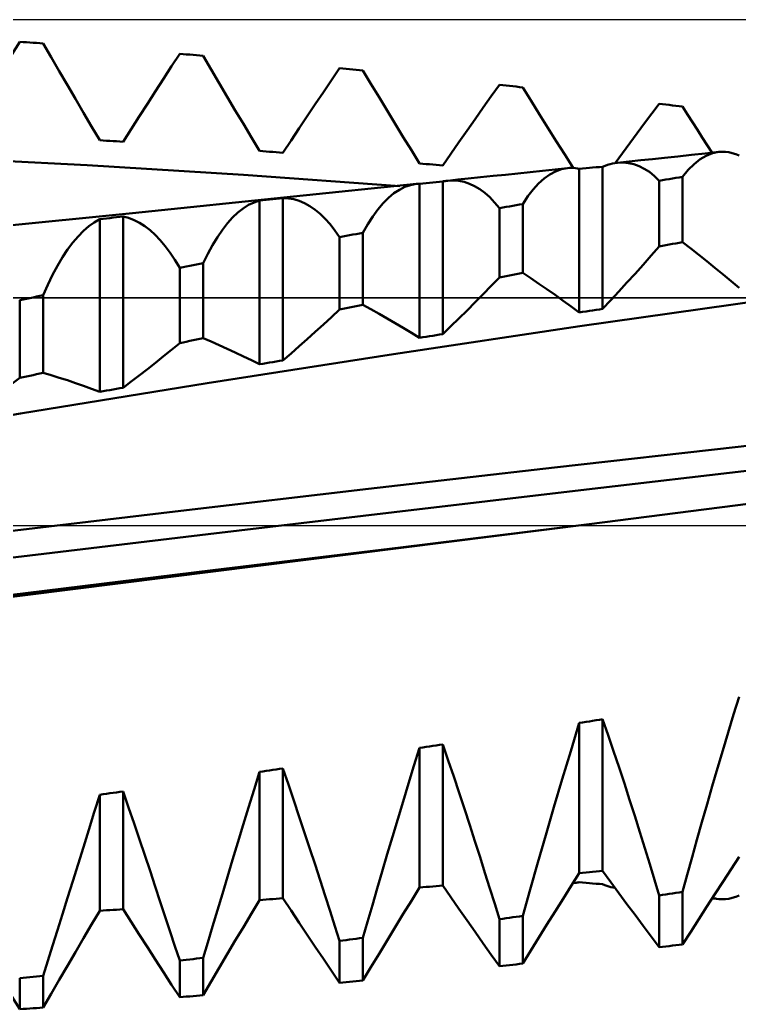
# Model space of a CAD drawing. Header units: millimetres. Extents: x -77 to 81, y -33 to 48.
# Drawn here: x 22.22 to 26.98, y -3.2 to 3.35 of the extents above; entities that cross this region are included whole.
import ezdxf

# ---------------------------------------------------------------- set-up
doc = ezdxf.new("R2010")
doc.units = ezdxf.units.MM
doc.header["$LTSCALE"] = 4.8
doc.linetypes.add('LONGDASH_DASH', pattern=[0.85, 0.4, -0.2, 0.05, -0.2])
for name, color, linetype in [('1', 4, 'CONTINUOUS'), ('4', 2, 'LONGDASH_DASH'), ('CUT', 1, 'CONTINUOUS'), ('NOCUT', 7, 'CONTINUOUS'), ('SK4', 2, 'LONGDASH_DASH')]:
    doc.layers.add(name, color=color, linetype=linetype)

msp = doc.modelspace()

# ---------------------------------------------------------------- linework, layer by layer
at = {"layer": '1', "color": 4, "linetype": 'CONTINUOUS', "lineweight": 50}
for p, q in [((22.1637, 3.119), (22.2172, 3.2043)), ((22.2392, 3.2028), (22.2172, 3.2043)), ((22.2613, 3.2013), (22.2392, 3.2028)), ((22.2834, 3.1997), (22.2613, 3.2013)), ((22.3055, 3.1982), (22.2834, 3.1997)), ((22.3275, 3.1967), (22.3055, 3.1982)), ((22.3496, 3.1952), (22.3275, 3.1967)), ((22.3717, 3.1936), (22.3496, 3.1952)), ((22.4251, 3.1015), (22.3717, 3.1936)), ((22.4786, 3.0095), (22.4251, 3.1015)), ((23.222, 3.0423), (23.2755, 3.1246)), ((23.2976, 3.1228), (23.2755, 3.1246)), ((23.3196, 3.1209), (23.2976, 3.1228)), ((23.3417, 3.1191), (23.3196, 3.1209)), ((23.3638, 3.1172), (23.3417, 3.1191)), ((23.3859, 3.1154), (23.3638, 3.1172)), ((23.4079, 3.1135), (23.3859, 3.1154)), ((23.43, 3.1117), (23.4079, 3.1135)), ((23.4835, 3.021), (23.43, 3.1117)), ((23.1685, 2.9597), (23.222, 3.0423)), ((23.537, 2.9305), (23.4835, 3.021)), ((24.2804, 2.9506), (24.3338, 3.0296)), ((24.3559, 3.0274), (24.3338, 3.0296)), ((24.378, 3.0253), (24.3559, 3.0274)), ((24.4001, 3.0231), (24.378, 3.0253)), ((24.4221, 3.0209), (24.4001, 3.0231)), ((24.4442, 3.0188), (24.4221, 3.0209)), ((24.4663, 3.0166), (24.4442, 3.0188)), ((24.4884, 3.0144), (24.4663, 3.0166)), ((22.5321, 2.9177), (22.4786, 3.0095)), ((23.115, 2.8768), (23.1685, 2.9597)), ((24.2269, 2.8713), (24.2804, 2.9506)), ((24.5418, 2.9257), (24.4884, 3.0144)), ((22.5857, 2.826), (22.5321, 2.9177)), ((23.5905, 2.8403), (23.537, 2.9305)), ((24.5953, 2.8372), (24.5418, 2.9257)), ((25.3387, 2.8442), (25.3922, 2.9194)), ((25.4142, 2.917), (25.3922, 2.9194)), ((25.4363, 2.9145), (25.4142, 2.917)), ((25.4584, 2.912), (25.4363, 2.9145)), ((25.4805, 2.9096), (25.4584, 2.912)), ((25.5025, 2.9071), (25.4805, 2.9096)), ((25.5246, 2.9046), (25.5025, 2.9071)), ((25.5467, 2.9021), (25.5246, 2.9046)), ((25.6022, 2.8124), (25.5467, 2.9021)), ((22.6392, 2.7344), (22.5857, 2.826)), ((23.0615, 2.7936), (23.115, 2.8768)), ((23.644, 2.7502), (23.5905, 2.8403)), ((24.1734, 2.7916), (24.2269, 2.8713)), ((24.6488, 2.7489), (24.5953, 2.8372)), ((25.2852, 2.7686), (25.3387, 2.8442)), ((23.008, 2.7101), (23.0615, 2.7936)), ((24.1198, 2.7117), (24.1734, 2.7916)), ((25.2317, 2.6927), (25.2852, 2.7686)), ((25.6577, 2.723), (25.6022, 2.8124)), ((26.4017, 2.7293), (26.4505, 2.7941)), ((26.4726, 2.7913), (26.4505, 2.7941)), ((26.4946, 2.7885), (26.4726, 2.7913)), ((26.5167, 2.7857), (26.4946, 2.7885)), ((26.5388, 2.7829), (26.5167, 2.7857)), ((26.5609, 2.7801), (26.5388, 2.7829)), ((26.5829, 2.7773), (26.5609, 2.7801)), ((26.605, 2.7745), (26.5829, 2.7773)), ((26.6377, 2.7234), (26.605, 2.7745)), ((22.6928, 2.643), (22.6392, 2.7344)), ((22.9544, 2.6263), (23.008, 2.7101)), ((23.6975, 2.6603), (23.644, 2.7502)), ((24.0663, 2.6313), (24.1198, 2.7117)), ((24.7023, 2.6608), (24.6488, 2.7489)), ((25.1782, 2.6163), (25.2317, 2.6927)), ((25.7133, 2.6339), (25.6577, 2.723)), ((26.353, 2.6642), (26.4017, 2.7293)), ((26.6703, 2.6724), (26.6377, 2.7234)), ((22.7463, 2.5518), (22.6928, 2.643)), ((22.9008, 2.5422), (22.9544, 2.6263)), ((23.7511, 2.5706), (23.6975, 2.6603)), ((24.0128, 2.5507), (24.0663, 2.6313)), ((24.7559, 2.573), (24.7023, 2.6608)), ((25.7688, 2.5451), (25.7133, 2.6339)), ((26.3042, 2.5988), (26.353, 2.6642)), ((26.7029, 2.6215), (26.6703, 2.6724)), ((23.8047, 2.4811), (23.7511, 2.5706)), ((24.8094, 2.4855), (24.7559, 2.573)), ((25.1246, 2.5396), (25.1782, 2.6163)), ((26.2554, 2.533), (26.3042, 2.5988)), ((26.7356, 2.5708), (26.7029, 2.6215)), ((26.7683, 2.5201), (26.7356, 2.5708)), ((22.7684, 2.5504), (22.7463, 2.5518)), ((22.7905, 2.5491), (22.7684, 2.5504)), ((22.8126, 2.5477), (22.7905, 2.5491)), ((22.8346, 2.5464), (22.8126, 2.5477)), ((22.8567, 2.545), (22.8346, 2.5464)), ((22.8788, 2.5436), (22.8567, 2.545)), ((22.9008, 2.5422), (22.8788, 2.5436)), ((23.9592, 2.4697), (24.0128, 2.5507)), ((25.0711, 2.4625), (25.1246, 2.5396)), ((25.8244, 2.4566), (25.7688, 2.5451)), ((26.2065, 2.4668), (26.2554, 2.533)), ((26.8009, 2.4696), (26.7683, 2.5201)), ((22.6624, 2.3868), (21.6268, 2.439)), ((23.8267, 2.4795), (23.8047, 2.4811)), ((23.8488, 2.4778), (23.8267, 2.4795)), ((23.8709, 2.4762), (23.8488, 2.4778)), ((23.893, 2.4746), (23.8709, 2.4762)), ((23.915, 2.473), (23.893, 2.4746)), ((23.9371, 2.4714), (23.915, 2.473)), ((23.9592, 2.4697), (23.9371, 2.4714)), ((24.863, 2.3981), (24.8094, 2.4855)), ((25.0175, 2.385), (25.0711, 2.4625)), ((25.88, 2.3684), (25.8244, 2.4566)), ((26.1577, 2.4003), (26.2065, 2.4668)), ((26.3288, 2.419), (26.4065, 2.4273)), ((26.4065, 2.4273), (26.4843, 2.4356)), ((26.4843, 2.4356), (26.5742, 2.4452)), ((26.5742, 2.4452), (26.6642, 2.4549)), ((26.6642, 2.4549), (26.7541, 2.4646)), ((26.681, 2.3946), (26.7204, 2.4259)), ((26.7204, 2.4259), (26.7608, 2.4497)), ((26.7541, 2.4646), (26.8441, 2.4743)), ((26.7608, 2.4497), (26.8021, 2.4658)), ((26.8021, 2.4658), (26.8441, 2.4743)), ((26.8441, 2.4743), (26.8662, 2.4756)), ((26.8886, 2.4748), (26.8662, 2.4756)), ((26.9111, 2.472), (26.8886, 2.4748)), ((26.9338, 2.4671), (26.9111, 2.472)), ((26.9566, 2.4602), (26.9338, 2.4671)), ((26.9797, 2.4511), (26.9566, 2.4602)), ((23.6981, 2.3232), (22.6624, 2.3868)), ((24.8851, 2.3963), (24.863, 2.3981)), ((24.9071, 2.3944), (24.8851, 2.3963)), ((24.9292, 2.3925), (24.9071, 2.3944)), ((24.9513, 2.3907), (24.9292, 2.3925)), ((24.9734, 2.3888), (24.9513, 2.3907)), ((24.9954, 2.3869), (24.9734, 2.3888)), ((25.0175, 2.385), (24.9954, 2.3869)), ((25.7606, 2.3586), (25.8428, 2.3673)), ((25.7646, 2.346), (25.8034, 2.3599)), ((25.8034, 2.3599), (25.8428, 2.3673)), ((25.8428, 2.3673), (25.8557, 2.3683)), ((25.8557, 2.3683), (25.8687, 2.3687)), ((25.8818, 2.3683), (25.8687, 2.3687)), ((25.8949, 2.3673), (25.8818, 2.3683)), ((25.9081, 2.3656), (25.8949, 2.3673)), ((25.9213, 2.3632), (25.9081, 2.3656)), ((25.9213, 2.3632), (25.9434, 2.3651)), ((25.9213, 1.4113), (25.9213, 2.3632)), ((25.9434, 2.3651), (25.9655, 2.3671)), ((25.9655, 2.3671), (25.9876, 2.369)), ((25.9876, 2.369), (26.0096, 2.371)), ((26.0096, 2.371), (26.0317, 2.3729)), ((26.0317, 2.3729), (26.0538, 2.3748)), ((26.0538, 2.3748), (26.0758, 2.3767)), ((26.0758, 2.3768), (26.0923, 2.3831)), ((26.0758, 1.4354), (26.0758, 2.3767)), ((26.0923, 2.3831), (26.1086, 2.3887)), ((26.1086, 2.3887), (26.1249, 2.3934)), ((26.1249, 2.3934), (26.1411, 2.3973)), ((26.1411, 2.3973), (26.1572, 2.4002)), ((26.1572, 2.4002), (26.1733, 2.4024)), ((26.1733, 2.4024), (26.251, 2.4107)), ((26.1733, 2.4024), (26.2101, 2.404)), ((26.2463, 2.4009), (26.2101, 2.404)), ((26.282, 2.3932), (26.2463, 2.4009)), ((26.251, 2.4107), (26.3288, 2.419)), ((26.317, 2.3808), (26.282, 2.3932)), ((26.3514, 2.3636), (26.317, 2.3808)), ((26.3851, 2.3417), (26.3514, 2.3636)), ((26.6425, 2.3557), (26.681, 2.3946)), ((24.7337, 2.2484), (23.6981, 2.3232)), ((25.1177, 2.2911), (25.1854, 2.2981)), ((25.1854, 2.2981), (25.2676, 2.3067)), ((25.2676, 2.3067), (25.3498, 2.3154)), ((25.3498, 2.3154), (25.4319, 2.324)), ((25.4319, 2.324), (25.5141, 2.3326)), ((25.5141, 2.3326), (25.5963, 2.3413)), ((25.5963, 2.3413), (25.6784, 2.3499)), ((25.6521, 2.2657), (25.6889, 2.2988)), ((25.6784, 2.3499), (25.7606, 2.3586)), ((25.6889, 2.2988), (25.7264, 2.3256)), ((25.7264, 2.3256), (25.7646, 2.346)), ((26.4182, 2.3152), (26.3851, 2.3417)), ((26.4505, 2.2838), (26.4182, 2.3152)), ((26.4946, 2.2912), (26.5167, 2.2949)), ((26.5167, 2.2949), (26.5388, 2.2985)), ((26.5388, 2.2985), (26.5609, 2.3022)), ((26.5609, 2.3022), (26.5829, 2.3058)), ((26.5829, 2.3058), (26.605, 2.3095)), ((26.605, 2.3095), (26.6425, 2.3557)), ((26.605, 1.8774), (26.605, 2.3095)), ((24.0296, 2.1783), (24.8425, 2.2624)), ((24.73, 2.2245), (24.767, 2.2429)), ((24.767, 2.2429), (24.8045, 2.2555)), ((24.8045, 2.2555), (24.8425, 2.2624)), ((24.8425, 2.2624), (24.8459, 2.2627)), ((24.8459, 2.2627), (24.8493, 2.263)), ((24.8493, 2.263), (24.8528, 2.2632)), ((24.8528, 2.2632), (24.8562, 2.2634)), ((24.8562, 2.2634), (24.8596, 2.2636)), ((24.8596, 2.2636), (24.863, 2.2637)), ((24.863, 2.2637), (24.8851, 2.2659)), ((24.863, 1.2429), (24.863, 2.2637)), ((24.8851, 2.2659), (24.9071, 2.2681)), ((24.9071, 2.2681), (24.9292, 2.2702)), ((24.9292, 2.2702), (24.9513, 2.2724)), ((24.9513, 2.2724), (24.9734, 2.2746)), ((24.9734, 2.2746), (24.9954, 2.2768)), ((24.9954, 2.2768), (25.0175, 2.2789)), ((25.0175, 2.2789), (25.0229, 2.28)), ((25.0175, 1.2679), (25.0175, 2.2789)), ((25.0229, 2.28), (25.0284, 2.281)), ((25.0284, 2.281), (25.0338, 2.2819)), ((25.0338, 2.2819), (25.0392, 2.2827)), ((25.0392, 2.2827), (25.0446, 2.2834)), ((25.0446, 2.2834), (25.05, 2.284)), ((25.05, 2.284), (25.1177, 2.2911)), ((25.05, 2.284), (25.0866, 2.2857)), ((25.1227, 2.283), (25.0866, 2.2857)), ((25.1584, 2.2759), (25.1227, 2.283)), ((25.1937, 2.2643), (25.1584, 2.2759)), ((25.2283, 2.2484), (25.1937, 2.2643)), ((25.2623, 2.228), (25.2283, 2.2484)), ((25.6162, 2.2265), (25.6521, 2.2657)), ((26.4505, 2.2838), (26.4726, 2.2875)), ((26.4505, 1.8481), (26.4505, 2.2838)), ((26.4726, 2.2875), (26.4946, 2.2912)), ((22.9636, 2.0696), (24.0296, 2.1783)), ((23.893, 2.1621), (23.915, 2.1645)), ((23.915, 2.1645), (23.9371, 2.1669)), ((23.9371, 2.1669), (23.9592, 2.1694)), ((23.9956, 2.1672), (23.9592, 2.1694)), ((23.9592, 1.0938), (23.9592, 2.1694)), ((24.0318, 2.1608), (23.9956, 2.1672)), ((24.6224, 2.1351), (24.6576, 2.1705)), ((24.6576, 2.1705), (24.6935, 2.2004)), ((24.6935, 2.2004), (24.73, 2.2245)), ((25.2958, 2.2032), (25.2623, 2.228)), ((25.3285, 2.174), (25.2958, 2.2032)), ((25.3607, 2.1404), (25.3285, 2.174)), ((25.5467, 2.1295), (25.581, 2.181)), ((25.581, 2.181), (25.6162, 2.2265)), ((23.6608, 2.0728), (23.6961, 2.1005)), ((23.6961, 2.1005), (23.7318, 2.1231)), ((23.7318, 2.1231), (23.768, 2.1403)), ((23.768, 2.1403), (23.8047, 2.1523)), ((23.8047, 2.1523), (23.8267, 2.1548)), ((23.8047, 1.0678), (23.8047, 2.1523)), ((23.8267, 2.1548), (23.8488, 2.1572)), ((23.8488, 2.1572), (23.8709, 2.1597)), ((23.8709, 2.1597), (23.893, 2.1621)), ((24.0675, 2.1501), (24.0318, 2.1608)), ((24.1028, 2.135), (24.0675, 2.1501)), ((24.1376, 2.1157), (24.1028, 2.135)), ((24.1718, 2.0921), (24.1376, 2.1157)), ((24.5878, 2.0941), (24.6224, 2.1351)), ((25.3922, 2.1023), (25.3607, 2.1404)), ((25.3922, 2.1023), (25.4142, 2.1062)), ((25.3922, 1.643), (25.3922, 2.1023)), ((25.4142, 2.1062), (25.4363, 2.1101)), ((25.4363, 2.1101), (25.4584, 2.114)), ((25.4584, 2.114), (25.4805, 2.1179)), ((25.4805, 2.1179), (25.5025, 2.1217)), ((25.5025, 2.1217), (25.5246, 2.1256)), ((25.5246, 2.1256), (25.5467, 2.1295)), ((25.5467, 1.6734), (25.5467, 2.1295)), ((21.6117, 1.9339), (22.9636, 2.0696)), ((22.7684, 2.0315), (22.7905, 2.0342)), ((22.7905, 2.0342), (22.8126, 2.0369)), ((22.8126, 2.0369), (22.8346, 2.0395)), ((22.8346, 2.0395), (22.8567, 2.0422)), ((22.8567, 2.0422), (22.8788, 2.0449)), ((22.8788, 2.0449), (22.9008, 2.0476)), ((22.9373, 2.0378), (22.9008, 2.0476)), ((22.9008, 0.9126), (22.9008, 2.0476)), ((22.9734, 2.0237), (22.9373, 2.0378)), ((23.5918, 2.0017), (23.626, 2.0398)), ((23.626, 2.0398), (23.6608, 2.0728)), ((24.2055, 2.0642), (24.1718, 2.0921)), ((24.2385, 2.0321), (24.2055, 2.0642)), ((24.2709, 1.9957), (24.2385, 2.0321)), ((24.5208, 1.9961), (24.5539, 2.0478)), ((24.5539, 2.0478), (24.5878, 2.0941)), ((22.6378, 1.9514), (22.6735, 1.9824)), ((22.6735, 1.9824), (22.7097, 2.0082)), ((22.7097, 2.0082), (22.7463, 2.0288)), ((22.7463, 2.0288), (22.7684, 2.0315)), ((22.7463, 0.8856), (22.7463, 2.0288)), ((23.0091, 2.0054), (22.9734, 2.0237)), ((23.0444, 1.9828), (23.0091, 2.0054)), ((23.0792, 1.956), (23.0444, 1.9828)), ((23.5581, 1.9586), (23.5918, 2.0017)), ((24.3027, 1.9552), (24.2709, 1.9957)), ((24.4883, 1.9391), (24.5208, 1.9961)), ((22.5677, 1.874), (22.6025, 1.9153)), ((22.6025, 1.9153), (22.6378, 1.9514)), ((23.1135, 1.9249), (23.0792, 1.956)), ((23.1471, 1.8897), (23.1135, 1.9249)), ((23.4928, 1.8577), (23.5251, 1.9105)), ((23.5251, 1.9105), (23.5581, 1.9586)), ((24.3338, 1.9104), (24.3027, 1.9552)), ((24.3338, 1.9104), (24.3559, 1.9145)), ((24.3338, 1.4298), (24.3338, 1.9104)), ((24.3559, 1.9145), (24.378, 1.9186)), ((24.378, 1.9186), (24.4001, 1.9227)), ((24.4001, 1.9227), (24.4221, 1.9268)), ((24.4221, 1.9268), (24.4442, 1.9309)), ((24.4442, 1.9309), (24.4663, 1.935)), ((24.4663, 1.935), (24.4884, 1.9391)), ((24.4884, 1.4614), (24.4884, 1.9391)), ((22.5334, 1.8276), (22.5677, 1.874)), ((23.1802, 1.8503), (23.1471, 1.8897)), ((23.2126, 1.8068), (23.1802, 1.8503)), ((23.4611, 1.8001), (23.4928, 1.8577)), ((26.397, 1.7876), (26.4505, 1.8481)), ((26.4505, 1.8481), (26.4726, 1.8523)), ((26.4726, 1.8523), (26.4946, 1.8565)), ((26.4946, 1.8565), (26.5167, 1.8607)), ((26.5167, 1.8607), (26.5388, 1.8649)), ((26.5388, 1.8649), (26.5609, 1.8691)), ((26.5609, 1.8691), (26.5829, 1.8733)), ((26.5829, 1.8733), (26.605, 1.8774)), ((26.6585, 1.8358), (26.605, 1.8774)), ((26.712, 1.7935), (26.6585, 1.8358)), ((22.4668, 1.7205), (22.4998, 1.7765)), ((22.4998, 1.7765), (22.5334, 1.8276)), ((23.2444, 1.7592), (23.2126, 1.8068)), ((23.43, 1.7378), (23.4611, 1.8001)), ((26.3435, 1.7276), (26.397, 1.7876)), ((26.7655, 1.7507), (26.712, 1.7935)), ((22.4344, 1.6599), (22.4668, 1.7205)), ((23.2755, 1.7074), (23.2444, 1.7592)), ((23.2755, 1.7074), (23.2976, 1.7118)), ((23.2755, 1.2081), (23.2755, 1.7074)), ((23.2976, 1.7118), (23.3196, 1.7161)), ((23.3196, 1.7161), (23.3417, 1.7205)), ((23.3417, 1.7205), (23.3638, 1.7248)), ((23.3638, 1.7248), (23.3859, 1.7291)), ((23.3859, 1.7291), (23.4079, 1.7335)), ((23.4079, 1.7335), (23.43, 1.7378)), ((23.43, 1.241), (23.43, 1.7378)), ((26.29, 1.6681), (26.3435, 1.7276)), ((26.819, 1.7072), (26.7655, 1.7507)), ((26.8725, 1.6632), (26.819, 1.7072)), ((22.4027, 1.5947), (22.4344, 1.6599)), ((25.3387, 1.5877), (25.3922, 1.643)), ((25.3922, 1.643), (25.4142, 1.6474)), ((25.4142, 1.6474), (25.4363, 1.6517)), ((25.4363, 1.6517), (25.4584, 1.6561)), ((25.4584, 1.6561), (25.4805, 1.6604)), ((25.4805, 1.6604), (25.5025, 1.6648)), ((25.5025, 1.6648), (25.5246, 1.6691)), ((25.5246, 1.6691), (25.5467, 1.6734)), ((25.6002, 1.6378), (25.5467, 1.6734)), ((26.2365, 1.6091), (26.29, 1.6681)), ((26.9261, 1.6186), (26.8725, 1.6632)), ((22.3717, 1.525), (22.4027, 1.5947)), ((25.2852, 1.533), (25.3387, 1.5877)), ((25.6536, 1.6016), (25.6002, 1.6378)), ((25.7071, 1.5648), (25.6536, 1.6016)), ((26.183, 1.5506), (26.2365, 1.6091)), ((26.9797, 1.5734), (26.9261, 1.6186)), ((22.2834, 1.5067), (22.3055, 1.5113)), ((22.3055, 1.5113), (22.3275, 1.5159)), ((22.3275, 1.5159), (22.3496, 1.5204)), ((22.3496, 1.5204), (22.3717, 1.525)), ((22.3717, 1.0116), (22.3717, 1.525)), ((25.2317, 1.4789), (25.2852, 1.533)), ((25.7607, 1.5273), (25.7071, 1.5648)), ((25.8142, 1.4893), (25.7607, 1.5273)), ((26.1294, 1.4927), (26.183, 1.5506)), ((22.2172, 1.4929), (22.2392, 1.4975)), ((22.2172, 0.9773), (22.2172, 1.4929)), ((22.2392, 1.4975), (22.2613, 1.5021)), ((22.2613, 1.5021), (22.2834, 1.5067)), ((24.378, 1.4388), (24.4001, 1.4434)), ((24.4001, 1.4434), (24.4221, 1.4479)), ((24.4221, 1.4479), (24.4442, 1.4524)), ((24.4442, 1.4524), (24.4663, 1.4569)), ((24.4663, 1.4569), (24.4884, 1.4614)), ((24.5418, 1.4321), (24.4884, 1.4614)), ((25.1782, 1.4253), (25.2317, 1.4789)), ((25.8678, 1.4506), (25.8142, 1.4893)), ((25.9213, 1.4113), (25.8678, 1.4506)), ((25.9255, 1.3194), (27.1597, 1.4953)), ((26.0758, 1.4354), (26.1294, 1.4927)), ((24.2269, 1.3309), (24.2804, 1.3801)), ((24.2804, 1.3801), (24.3338, 1.4298)), ((24.3338, 1.4298), (24.3559, 1.4343)), ((24.3559, 1.4343), (24.378, 1.4388)), ((24.5953, 1.4022), (24.5418, 1.4321)), ((24.6488, 1.3716), (24.5953, 1.4022)), ((25.1246, 1.3723), (25.1782, 1.4253)), ((25.9213, 1.4113), (25.9434, 1.4148)), ((25.9434, 1.4148), (25.9655, 1.4182)), ((25.9655, 1.4182), (25.9876, 1.4216)), ((25.9876, 1.4216), (26.0096, 1.4251)), ((26.0096, 1.4251), (26.0317, 1.4285)), ((26.0317, 1.4285), (26.0538, 1.4319)), ((26.0538, 1.4319), (26.0758, 1.4354)), ((24.1734, 1.2823), (24.2269, 1.3309)), ((24.7023, 1.3404), (24.6488, 1.3716)), ((24.6913, 1.1353), (25.9255, 1.3194)), ((24.7559, 1.3085), (24.7023, 1.3404)), ((25.0175, 1.2679), (25.0711, 1.3198)), ((25.0711, 1.3198), (25.1246, 1.3723)), ((24.1198, 1.2343), (24.1734, 1.2823)), ((24.8094, 1.276), (24.7559, 1.3085)), ((24.863, 1.2429), (24.8094, 1.276)), ((24.863, 1.2429), (24.8851, 1.2465)), ((24.8851, 1.2465), (24.9071, 1.2501)), ((24.9071, 1.2501), (24.9292, 1.2536)), ((24.9292, 1.2536), (24.9513, 1.2572)), ((24.9513, 1.2572), (24.9734, 1.2608)), ((24.9734, 1.2608), (24.9954, 1.2643)), ((24.9954, 1.2643), (25.0175, 1.2679)), ((23.222, 1.1641), (23.2755, 1.2081)), ((23.2755, 1.2081), (23.2976, 1.2128)), ((23.2976, 1.2128), (23.3196, 1.2175)), ((23.3196, 1.2175), (23.3417, 1.2222)), ((23.3417, 1.2222), (23.3638, 1.2269)), ((23.3638, 1.2269), (23.3859, 1.2316)), ((23.3859, 1.2316), (23.4079, 1.2363)), ((23.4079, 1.2363), (23.43, 1.241)), ((23.4835, 1.2182), (23.43, 1.241)), ((23.537, 1.1948), (23.4835, 1.2182)), ((23.5905, 1.1707), (23.537, 1.1948)), ((24.0128, 1.14), (24.0663, 1.1869)), ((24.0663, 1.1869), (24.1198, 1.2343)), ((23.115, 1.0778), (23.1685, 1.1207)), ((23.1685, 1.1207), (23.222, 1.1641)), ((23.457, 0.9428), (24.6913, 1.1353)), ((23.644, 1.146), (23.5905, 1.1707)), ((23.6975, 1.1206), (23.644, 1.146)), ((23.7511, 1.0945), (23.6975, 1.1206)), ((23.9592, 1.0938), (24.0128, 1.14)), ((23.0615, 1.0356), (23.115, 1.0778)), ((23.8047, 1.0678), (23.7511, 1.0945)), ((23.8047, 1.0678), (23.8267, 1.0715)), ((23.8267, 1.0715), (23.8488, 1.0752)), ((23.8488, 1.0752), (23.8709, 1.079)), ((23.8709, 1.079), (23.893, 1.0827)), ((23.893, 1.0827), (23.915, 1.0864)), ((23.915, 1.0864), (23.9371, 1.0901)), ((23.9371, 1.0901), (23.9592, 1.0938)), ((22.2392, 0.9822), (22.2613, 0.9871)), ((22.2613, 0.9871), (22.2834, 0.992)), ((22.2834, 0.992), (22.3055, 0.9969)), ((22.3055, 0.9969), (22.3275, 1.0018)), ((22.3275, 1.0018), (22.3496, 1.0067)), ((22.3496, 1.0067), (22.3717, 1.0116)), ((22.4251, 0.9956), (22.3717, 1.0116)), ((22.4786, 0.979), (22.4251, 0.9956)), ((22.9544, 0.953), (23.008, 0.994)), ((23.008, 0.994), (23.0615, 1.0356)), ((22.1637, 0.9392), (22.2172, 0.9773)), ((22.2172, 0.9773), (22.2392, 0.9822)), ((22.2228, 0.7411), (23.457, 0.9428)), ((22.5321, 0.9617), (22.4786, 0.979)), ((22.5857, 0.9437), (22.5321, 0.9617)), ((22.6392, 0.925), (22.5857, 0.9437)), ((22.6928, 0.9056), (22.6392, 0.925)), ((22.9008, 0.9126), (22.9544, 0.953)), ((22.7463, 0.8856), (22.6928, 0.9056)), ((22.7463, 0.8856), (22.7684, 0.8895)), ((22.7684, 0.8895), (22.7905, 0.8933)), ((22.7905, 0.8933), (22.8126, 0.8972)), ((22.8126, 0.8972), (22.8346, 0.9011)), ((22.8346, 0.9011), (22.8567, 0.9049)), ((22.8567, 0.9049), (22.8788, 0.9088)), ((22.8788, 0.9088), (22.9008, 0.9126)), ((20.9885, 0.5295), (22.2228, 0.7411)), ((26.9727, 0.5221), (28.1785, 0.6583)), ((25.758, 0.3842), (26.9727, 0.5221)), ((24.5246, 0.2427), (25.758, 0.3842)), ((25.9304, 0.2342), (27.1637, 0.378)), ((23.2832, 0.098), (24.5246, 0.2427)), ((24.6966, 0.089), (25.9304, 0.2342)), ((25.9868, 0.0091), (27.2322, 0.1675)), ((22.0484, -0.0494), (23.2832, 0.098)), ((23.4631, -0.0574), (24.6966, 0.089)), ((24.737, -0.1447), (25.987, 0.0092)), ((24.7424, -0.1482), (25.9868, 0.0091)), ((22.2285, -0.2048), (23.4631, -0.0574)), ((23.4956, -0.2969), (24.737, -0.1447)), ((23.4979, -0.3048), (24.7424, -0.1482)), ((20.9959, -0.3522), (22.2285, -0.2048)), ((22.2534, -0.4611), (23.4979, -0.3048)), ((22.255, -0.4486), (23.4956, -0.2969)), ((21.0184, -0.5998), (22.255, -0.4486)), ((21.0089, -0.6171), (22.2534, -0.4611)), ((26.943, -1.2525), (26.9797, -1.1349)), ((25.864, -1.4941), (25.9213, -1.3081)), ((25.9213, -1.3081), (25.9434, -1.3046)), ((25.9213, -2.303), (25.9213, -1.3081)), ((25.9434, -1.3046), (25.9655, -1.3011)), ((25.9655, -1.3011), (25.9876, -1.2975)), ((25.9876, -1.2975), (26.0096, -1.294)), ((26.0096, -1.294), (26.0317, -1.2904)), ((26.0317, -1.2904), (26.0538, -1.2869)), ((26.0538, -1.2869), (26.0758, -1.2833)), ((26.1123, -1.3892), (26.0758, -1.2833)), ((26.0758, -2.2881), (26.0758, -1.2833)), ((26.9069, -1.3707), (26.943, -1.2525)), ((26.8711, -1.4894), (26.9069, -1.3707)), ((26.1484, -1.4956), (26.1123, -1.3892)), ((24.8264, -1.592), (24.863, -1.4737)), ((24.863, -1.4737), (24.8851, -1.4703)), ((24.863, -2.3981), (24.863, -1.4737)), ((24.8851, -1.4703), (24.9071, -1.4669)), ((24.9071, -1.4669), (24.9292, -1.4635)), ((24.9292, -1.4635), (24.9513, -1.4601)), ((24.9513, -1.4601), (24.9734, -1.4567)), ((24.9734, -1.4567), (24.9954, -1.4534)), ((24.9954, -1.4534), (25.0175, -1.45)), ((25.054, -1.5565), (25.0175, -1.45)), ((25.0175, -2.385), (25.0175, -1.45)), ((25.8077, -1.6804), (25.864, -1.4941)), ((26.1841, -1.6026), (26.1484, -1.4956)), ((26.8358, -1.6084), (26.8711, -1.4894)), ((25.0901, -1.6634), (25.054, -1.5565)), ((23.768, -1.7498), (23.8047, -1.632)), ((23.8047, -1.632), (23.8267, -1.6287)), ((23.8047, -2.4811), (23.8047, -1.632)), ((23.8267, -1.6287), (23.8488, -1.6255)), ((23.8488, -1.6255), (23.8709, -1.6223)), ((23.8709, -1.6223), (23.893, -1.619)), ((23.893, -1.619), (23.915, -1.6158)), ((23.915, -1.6158), (23.9371, -1.6125)), ((23.9371, -1.6125), (23.9592, -1.6093)), ((23.9956, -1.716), (23.9592, -1.6093)), ((23.9592, -2.4697), (23.9592, -1.6093)), ((24.7902, -1.7101), (24.8264, -1.592)), ((26.2194, -1.7098), (26.1841, -1.6026)), ((26.801, -1.7275), (26.8358, -1.6084)), ((25.1258, -1.7704), (25.0901, -1.6634)), ((25.7526, -1.8663), (25.8077, -1.6804)), ((22.8346, -1.7709), (22.8567, -1.7678)), ((22.8567, -1.7678), (22.8788, -1.7647)), ((22.8788, -1.7647), (22.9008, -1.7616)), ((22.9373, -1.8678), (22.9008, -1.7616)), ((22.9008, -2.5422), (22.9008, -1.7616)), ((23.7318, -1.8671), (23.768, -1.7498)), ((24.0318, -1.8226), (23.9956, -1.716)), ((24.7544, -1.828), (24.7902, -1.7101)), ((26.2542, -1.8172), (26.2194, -1.7098)), ((26.7668, -1.8463), (26.801, -1.7275)), ((22.7097, -1.9), (22.7463, -1.7833)), ((22.7463, -1.7833), (22.7684, -1.7802)), ((22.7463, -2.5518), (22.7463, -1.7833)), ((22.7684, -1.7802), (22.7905, -1.7771)), ((22.7905, -1.7771), (22.8126, -1.774)), ((22.8126, -1.774), (22.8346, -1.7709)), ((24.0675, -1.9291), (24.0318, -1.8226)), ((24.7192, -1.9454), (24.7544, -1.828)), ((25.1611, -1.8774), (25.1258, -1.7704)), ((26.2885, -1.9243), (26.2542, -1.8172)), ((22.6735, -2.0158), (22.7097, -1.9)), ((22.9734, -1.9737), (22.9373, -1.8678)), ((23.6961, -1.9837), (23.7318, -1.8671)), ((25.1959, -1.9843), (25.1611, -1.8774)), ((25.6988, -2.0511), (25.7526, -1.8663)), ((26.7331, -1.9645), (26.7668, -1.8463)), ((24.1028, -2.0354), (24.0675, -1.9291)), ((24.6844, -2.0621), (24.7192, -1.9454)), ((26.3221, -2.0309), (26.2885, -1.9243)), ((26.7001, -2.0818), (26.7331, -1.9645)), ((22.6378, -2.1306), (22.6735, -2.0158)), ((23.0091, -2.0791), (22.9734, -1.9737)), ((23.6608, -2.0994), (23.6961, -1.9837)), ((25.2301, -2.0905), (25.1959, -1.9843)), ((26.3551, -2.1371), (26.3221, -2.0309)), ((23.0444, -2.184), (23.0091, -2.0791)), ((24.1376, -2.1411), (24.1028, -2.0354)), ((24.6501, -2.1779), (24.6844, -2.0621)), ((25.2638, -2.196), (25.2301, -2.0905)), ((25.6465, -2.2331), (25.6988, -2.0511)), ((26.6678, -2.1981), (26.7001, -2.0818)), ((22.6025, -2.2441), (22.6378, -2.1306)), ((23.626, -2.2141), (23.6608, -2.0994)), ((24.1718, -2.2459), (24.1376, -2.1411)), ((26.3876, -2.2425), (26.3551, -2.1371)), ((23.0792, -2.288), (23.0444, -2.184)), ((23.5918, -2.3275), (23.626, -2.2141)), ((24.6165, -2.2923), (24.6501, -2.1779)), ((25.2968, -2.3007), (25.2638, -2.196)), ((26.6361, -2.3131), (26.6678, -2.1981)), ((26.9261, -2.2773), (26.9797, -2.1955)), ((22.5677, -2.3562), (22.6025, -2.2441)), ((23.1135, -2.3908), (23.0792, -2.288)), ((24.2055, -2.3497), (24.1718, -2.2459)), ((24.5834, -2.405), (24.6165, -2.2923)), ((25.5958, -2.4117), (25.6465, -2.2331)), ((26.0096, -2.2946), (26.0317, -2.2924)), ((26.0317, -2.2924), (26.0538, -2.2903)), ((26.0538, -2.2903), (26.0758, -2.2881)), ((26.1294, -2.3617), (26.0758, -2.2881)), ((26.4194, -2.3472), (26.3876, -2.2425)), ((26.8725, -2.3593), (26.9261, -2.2773)), ((22.5334, -2.4665), (22.5677, -2.3562)), ((23.5581, -2.4391), (23.5918, -2.3275)), ((24.2385, -2.4524), (24.2055, -2.3497)), ((25.3292, -2.4044), (25.2968, -2.3007)), ((25.8678, -2.3878), (25.9213, -2.303)), ((25.9213, -2.303), (25.9434, -2.3009)), ((25.9434, -2.3009), (25.9655, -2.2988)), ((25.9655, -2.2988), (25.9876, -2.2967)), ((25.9876, -2.2967), (26.0096, -2.2946)), ((26.4505, -2.4508), (26.4194, -2.3472)), ((26.605, -2.4267), (26.6361, -2.3131)), ((26.819, -2.4417), (26.8725, -2.3593)), ((23.1471, -2.4923), (23.1135, -2.3908)), ((24.5511, -2.5159), (24.5834, -2.405)), ((24.8094, -2.4855), (24.863, -2.3981)), ((24.863, -2.3981), (24.8851, -2.3963)), ((24.8851, -2.3963), (24.9071, -2.3944)), ((24.9071, -2.3944), (24.9292, -2.3925)), ((24.9292, -2.3925), (24.9513, -2.3907)), ((24.9513, -2.3907), (24.9734, -2.3888)), ((24.9734, -2.3888), (24.9954, -2.3869)), ((24.9954, -2.3869), (25.0175, -2.385)), ((25.0711, -2.4625), (25.0175, -2.385)), ((25.361, -2.5069), (25.3292, -2.4044)), ((25.5467, -2.5861), (25.5958, -2.4117)), ((25.8142, -2.4728), (25.8678, -2.3878)), ((25.88, -2.3684), (25.8868, -2.368)), ((25.8868, -2.368), (25.8937, -2.3674)), ((25.8937, -2.3674), (25.9006, -2.3666)), ((25.9006, -2.3666), (25.9075, -2.3657)), ((25.9075, -2.3657), (25.9144, -2.3645)), ((25.9144, -2.3645), (25.9213, -2.3632)), ((25.9434, -2.3651), (25.9213, -2.3632)), ((25.9655, -2.3671), (25.9434, -2.3651)), ((25.9876, -2.369), (25.9655, -2.3671)), ((26.0096, -2.371), (25.9876, -2.369)), ((26.0317, -2.3729), (26.0096, -2.371)), ((26.0538, -2.3748), (26.0317, -2.3729)), ((26.0758, -2.3767), (26.0538, -2.3748)), ((26.0896, -2.3822), (26.0758, -2.3768)), ((26.1033, -2.387), (26.0896, -2.3822)), ((26.117, -2.3912), (26.1033, -2.387)), ((26.1306, -2.3949), (26.117, -2.3912)), ((26.183, -2.4348), (26.1294, -2.3617)), ((26.1442, -2.3979), (26.1306, -2.3949)), ((26.1577, -2.4003), (26.1442, -2.3979)), ((22.4998, -2.5748), (22.5334, -2.4665)), ((23.5251, -2.5487), (23.5581, -2.4391)), ((23.7511, -2.5706), (23.8047, -2.4811)), ((23.8047, -2.4811), (23.8267, -2.4795)), ((23.8267, -2.4795), (23.8488, -2.4778)), ((23.8488, -2.4778), (23.8709, -2.4762)), ((23.8709, -2.4762), (23.893, -2.4746)), ((23.893, -2.4746), (23.915, -2.473)), ((23.915, -2.473), (23.9371, -2.4714)), ((23.9371, -2.4714), (23.9592, -2.4697)), ((24.0128, -2.5507), (23.9592, -2.4697)), ((24.2709, -2.5537), (24.2385, -2.4524)), ((24.7559, -2.573), (24.8094, -2.4855)), ((25.1246, -2.5396), (25.0711, -2.4625)), ((25.7607, -2.5581), (25.8142, -2.4728)), ((26.2365, -2.5075), (26.183, -2.4348)), ((26.4505, -2.4508), (26.4726, -2.4474)), ((26.4505, -2.7941), (26.4505, -2.4508)), ((26.4726, -2.4474), (26.4946, -2.444)), ((26.4946, -2.444), (26.5167, -2.4405)), ((26.5167, -2.4405), (26.5388, -2.4371)), ((26.5388, -2.4371), (26.5609, -2.4336)), ((26.5609, -2.4336), (26.5829, -2.4302)), ((26.5829, -2.4302), (26.605, -2.4267)), ((26.605, -2.7745), (26.605, -2.4267)), ((26.7655, -2.5244), (26.819, -2.4417)), ((26.8081, -2.4704), (26.8009, -2.4696)), ((26.8153, -2.4712), (26.8081, -2.4704)), ((26.8225, -2.4719), (26.8153, -2.4712)), ((26.8297, -2.4727), (26.8225, -2.4719)), ((26.8441, -2.4743), (26.8297, -2.4727)), ((26.8662, -2.4756), (26.8441, -2.4743)), ((26.8662, -2.4756), (26.8886, -2.4748)), ((26.8886, -2.4748), (26.9111, -2.472)), ((26.9111, -2.472), (26.9338, -2.4671)), ((26.9338, -2.4671), (26.9566, -2.4602)), ((26.9566, -2.4602), (26.9797, -2.4511)), ((22.6928, -2.643), (22.7463, -2.5518)), ((22.7463, -2.5518), (22.7684, -2.5504)), ((22.7684, -2.5504), (22.7905, -2.5491)), ((22.7905, -2.5491), (22.8126, -2.5477)), ((22.8126, -2.5477), (22.8346, -2.5464)), ((22.8346, -2.5464), (22.8567, -2.545)), ((22.8567, -2.545), (22.8788, -2.5436)), ((22.8788, -2.5436), (22.9008, -2.5422)), ((22.9544, -2.6263), (22.9008, -2.5422)), ((23.1802, -2.5923), (23.1471, -2.4923)), ((23.4928, -2.6562), (23.5251, -2.5487)), ((24.0663, -2.6313), (24.0128, -2.5507)), ((24.3027, -2.6536), (24.2709, -2.5537)), ((24.5194, -2.6249), (24.5511, -2.5159)), ((25.1782, -2.6163), (25.1246, -2.5396)), ((25.3922, -2.6082), (25.361, -2.5069)), ((26.29, -2.5798), (26.2365, -2.5075)), ((26.712, -2.6075), (26.7655, -2.5244)), ((22.4668, -2.6807), (22.4998, -2.5748)), ((23.2126, -2.6907), (23.1802, -2.5923)), ((23.6975, -2.6603), (23.7511, -2.5706)), ((24.7023, -2.6608), (24.7559, -2.573)), ((25.2317, -2.6927), (25.1782, -2.6163)), ((25.3922, -2.6082), (25.4142, -2.6051)), ((25.3922, -2.9194), (25.3922, -2.6082)), ((25.4142, -2.6051), (25.4363, -2.6019)), ((25.4363, -2.6019), (25.4584, -2.5988)), ((25.4584, -2.5988), (25.4805, -2.5956)), ((25.4805, -2.5956), (25.5025, -2.5924)), ((25.5025, -2.5924), (25.5246, -2.5893)), ((25.5246, -2.5893), (25.5467, -2.5861)), ((25.5467, -2.9021), (25.5467, -2.5861)), ((25.7071, -2.6437), (25.7607, -2.5581)), ((26.3435, -2.6516), (26.29, -2.5798)), ((26.6585, -2.6908), (26.712, -2.6075)), ((22.4344, -2.7841), (22.4668, -2.6807)), ((22.6392, -2.7344), (22.6928, -2.643)), ((23.008, -2.7101), (22.9544, -2.6263)), ((23.4611, -2.7613), (23.4928, -2.6562)), ((23.644, -2.7502), (23.6975, -2.6603)), ((24.1198, -2.7117), (24.0663, -2.6313)), ((24.3338, -2.7519), (24.3027, -2.6536)), ((24.4883, -2.7318), (24.5194, -2.6249)), ((24.6488, -2.7489), (24.7023, -2.6608)), ((25.6536, -2.7296), (25.7071, -2.6437)), ((26.397, -2.7231), (26.3435, -2.6516)), ((22.5857, -2.826), (22.6392, -2.7344)), ((23.0615, -2.7936), (23.008, -2.7101)), ((23.2444, -2.7874), (23.2126, -2.6907)), ((23.5905, -2.8403), (23.644, -2.7502)), ((24.1734, -2.7916), (24.1198, -2.7117)), ((24.3338, -2.7519), (24.3559, -2.7491)), ((24.3338, -3.0296), (24.3338, -2.7519)), ((24.3559, -2.7491), (24.378, -2.7462)), ((24.378, -2.7462), (24.4001, -2.7433)), ((24.4001, -2.7433), (24.4221, -2.7404)), ((24.4221, -2.7404), (24.4442, -2.7376)), ((24.4442, -2.7376), (24.4663, -2.7347)), ((24.4663, -2.7347), (24.4884, -2.7318)), ((24.4884, -3.0144), (24.4884, -2.7318)), ((24.5953, -2.8372), (24.6488, -2.7489)), ((25.2852, -2.7686), (25.2317, -2.6927)), ((25.6002, -2.8157), (25.6536, -2.7296)), ((26.4505, -2.7941), (26.397, -2.7231)), ((26.605, -2.7745), (26.6585, -2.6908)), ((22.4027, -2.8848), (22.4344, -2.7841)), ((23.115, -2.8768), (23.0615, -2.7936)), ((23.2755, -2.8822), (23.2444, -2.7874)), ((23.43, -2.864), (23.4611, -2.7613)), ((24.2269, -2.8713), (24.1734, -2.7916)), ((25.3387, -2.8442), (25.2852, -2.7686)), ((25.5467, -2.9021), (25.6002, -2.8157)), ((26.4505, -2.7941), (26.4726, -2.7913)), ((26.4726, -2.7913), (26.4946, -2.7885)), ((26.4946, -2.7885), (26.5167, -2.7857)), ((26.5167, -2.7857), (26.5388, -2.7829)), ((26.5388, -2.7829), (26.5609, -2.7801)), ((26.5609, -2.7801), (26.5829, -2.7773)), ((26.5829, -2.7773), (26.605, -2.7745)), ((22.5321, -2.9177), (22.5857, -2.826)), ((23.1685, -2.9597), (23.115, -2.8768)), ((23.2755, -2.8822), (23.2976, -2.8796)), ((23.2755, -3.1246), (23.2755, -2.8822)), ((23.2976, -2.8796), (23.3196, -2.877)), ((23.3196, -2.877), (23.3417, -2.8745)), ((23.3417, -2.8745), (23.3638, -2.8719)), ((23.3638, -2.8719), (23.3859, -2.8693)), ((23.3859, -2.8693), (23.4079, -2.8666)), ((23.4079, -2.8666), (23.43, -2.864)), ((23.43, -3.1117), (23.43, -2.864)), ((23.537, -2.9305), (23.5905, -2.8403)), ((24.2804, -2.9506), (24.2269, -2.8713)), ((24.5418, -2.9257), (24.5953, -2.8372)), ((25.3922, -2.9194), (25.3387, -2.8442)), ((22.3717, -2.9828), (22.4027, -2.8848)), ((22.4786, -3.0095), (22.5321, -2.9177)), ((23.4835, -3.021), (23.537, -2.9305)), ((24.4884, -3.0144), (24.5418, -2.9257)), ((25.3922, -2.9194), (25.4142, -2.917)), ((25.4142, -2.917), (25.4363, -2.9145)), ((25.4363, -2.9145), (25.4584, -2.912)), ((25.4584, -2.912), (25.4805, -2.9096)), ((25.4805, -2.9096), (25.5025, -2.9071)), ((25.5025, -2.9071), (25.5246, -2.9046)), ((25.5246, -2.9046), (25.5467, -2.9021)), ((22.2172, -2.9989), (22.2392, -2.9966)), ((22.2172, -3.2043), (22.2172, -2.9989)), ((22.2392, -2.9966), (22.2613, -2.9943)), ((22.2613, -2.9943), (22.2834, -2.992)), ((22.2834, -2.992), (22.3055, -2.9897)), ((22.3055, -2.9897), (22.3275, -2.9874)), ((22.3275, -2.9874), (22.3496, -2.9851)), ((22.3496, -2.9851), (22.3717, -2.9828)), ((22.3717, -3.1936), (22.3717, -2.9828)), ((22.4251, -3.1015), (22.4786, -3.0095)), ((23.222, -3.0423), (23.1685, -2.9597)), ((24.3338, -3.0296), (24.2804, -2.9506)), ((24.4663, -3.0166), (24.4884, -3.0144)), ((23.2755, -3.1246), (23.222, -3.0423)), ((23.43, -3.1117), (23.4835, -3.021)), ((24.3338, -3.0296), (24.3559, -3.0274)), ((24.3559, -3.0274), (24.378, -3.0253)), ((24.378, -3.0253), (24.4001, -3.0231)), ((24.4001, -3.0231), (24.4221, -3.0209)), ((24.4221, -3.0209), (24.4442, -3.0188)), ((24.4442, -3.0188), (24.4663, -3.0166)), ((22.2172, -3.2043), (22.1637, -3.119)), ((22.3717, -3.1936), (22.4251, -3.1015)), ((23.2755, -3.1246), (23.2976, -3.1228)), ((23.2976, -3.1228), (23.3196, -3.1209)), ((23.3196, -3.1209), (23.3417, -3.1191)), ((23.3417, -3.1191), (23.3638, -3.1172)), ((23.3638, -3.1172), (23.3859, -3.1154)), ((23.3859, -3.1154), (23.4079, -3.1135)), ((23.4079, -3.1135), (23.43, -3.1117)), ((22.2172, -3.2043), (22.2392, -3.2028)), ((22.2392, -3.2028), (22.2613, -3.2013)), ((22.2613, -3.2013), (22.2834, -3.1997)), ((22.2834, -3.1997), (22.3055, -3.1982)), ((22.3055, -3.1982), (22.3275, -3.1967)), ((22.3275, -3.1967), (22.3496, -3.1952)), ((22.3496, -3.1952), (22.3717, -3.1936))]:
    msp.add_line(p, q, dxfattribs=at)
at = {"layer": '4', "color": 2, "linetype": 'LONGDASH_DASH', "lineweight": 25}
msp.add_line((0, 0), (40.738, 0), dxfattribs=at)
at = {"layer": 'CUT', "color": 1, "linetype": 'CONTINUOUS', "lineweight": 25}
for p, q in [((40.3633, 3.35), (18.52, 3.35)), ((18.52, 1.5075), (40.728, 1.5075))]:
    msp.add_line(p, q, dxfattribs=at)
at = {"layer": 'NOCUT', "color": 7, "linetype": 'CONTINUOUS', "lineweight": 25}
for p, q in [((40.728, 1.5075), (18.52, 1.5075)), ((15.538, 0), (40.738, 0))]:
    msp.add_line(p, q, dxfattribs=at)
at = {"layer": 'SK4', "color": 2, "linetype": 'LONGDASH_DASH', "lineweight": 25}
msp.add_line((-50.262, 0), (46.738, 0), dxfattribs=at)

doc.saveas('drawing.dxf')
